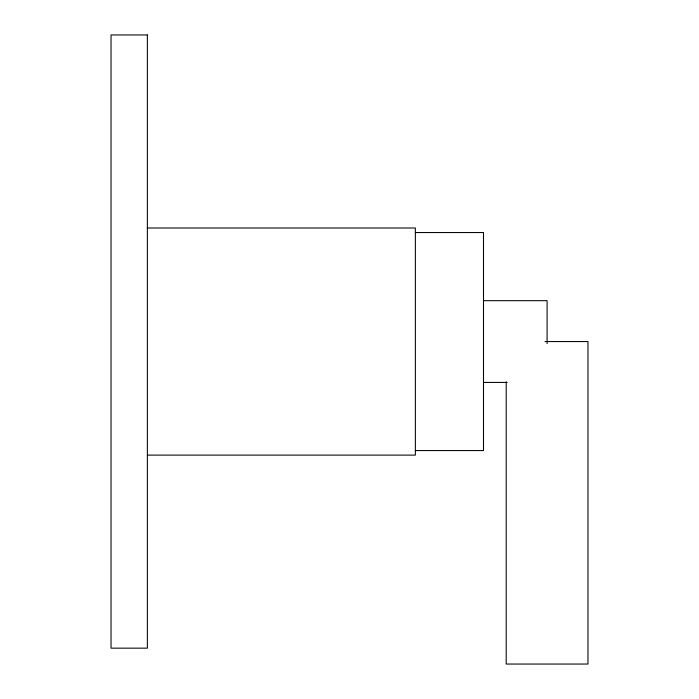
<?xml version="1.0" encoding="UTF-8"?>
<svg xmlns="http://www.w3.org/2000/svg" width="699" height="699" viewBox="0 0 699 699"><rect width="100%" height="100%" fill="white"/><g stroke="black" fill="none" stroke-linecap="round" stroke-linejoin="round"><path stroke-width="1.05" d="M147.367 227.996L415.363 227.996L415.363 455.11L147.367 455.11M415.363 232.54L483.498 232.54L483.498 450.567L415.363 450.567M483.498 300.675L547.09 300.675L547.09 343.637M545.002 341.549L587.964 341.549L587.964 664.05L506.207 664.05L506.207 381.864M483.498 382.432L507.212 382.432M147.367 34.95L111.036 34.95L111.036 648.156L147.367 648.156L147.367 34.95"/></g></svg>
